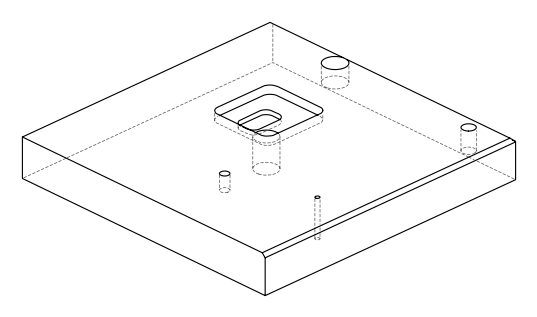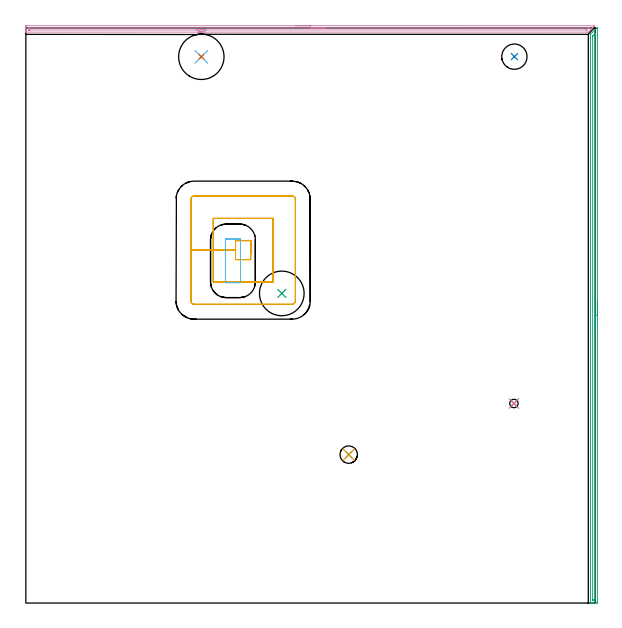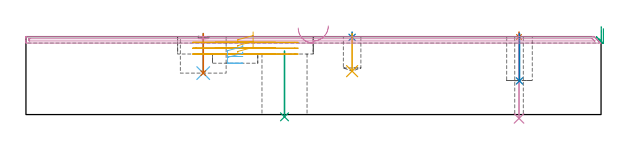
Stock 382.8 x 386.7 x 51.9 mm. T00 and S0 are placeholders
(PLAN: 12 operations, 8 tool changes, 17.5 min)
(1 SPOT_DRILL | STEP1HOLE_1 | NXT0321_9005460120000 | 0.03 min | 0 mm3)
(2 SPOT_DRILL_1 | STEP1POCKET | NXT0321_9005460120000 | 0.03 min | 1 mm3)
(3 INDEXABLE_INSERT_DRILL_THROUGH_HOLE_FROM_SOLID | STEP1HOLE | UGT0302_009 | 0.18 min | 36659 mm3)
(4 DRILL_THROUGH_HOLE_INTO_CENTER | STEP1HOLE_1 | NXT0301_028 | 0.23 min | 1307 mm3)
(5 DRILL_BLIND_HOLE_INTO_CENTER | STEP1POCKET | NXT0301_088 | 0.1 min | 2312 mm3)
(6 INDEXABLE_INSERT_DRILL_BLIND_HOLE_FROM_SOLID | STEP1POCKET_1 | NXT0302_005 | 0.11 min | 5461 mm3)
(7 DRILL_TO_ENLARGE_BLIND_HOLE | STEP1POCKET_1 | UGT0301_381 | 0.11 min | 12280 mm3)
(8 INDEXABLE_INSERT_DRILL_BLIND_HOLE_FROM_SOLID_1 | STEP1POCKET_2 | NXT0302_005 | 0.13 min | 6639 mm3)
(9 AREA_MILL | FG_CHAMFER_SURFACE | UGT0205_001 | 6.33 min | 4091 mm3)
(10 AREA_MILL_1 | FG_CHAMFER_SURFACE_1 | UGT0205_001 | 6.26 min | 3509 mm3)
(11 MILL_RECTANGULAR_POCKET | POCKET_RECTANGULAR_STRAIGHT | UGT0201_104 | Follow Part, ap 5, ae 75% | 3.48 min | 87441 mm3)
(12 MILL_RECTANGULAR_POCKET_1 | POCKET_RECTANGULAR_STRAIGHT_1 | UGT0201_104 | Follow Part, ap 5, ae 75% | 0.55 min | 8493 mm3)
(TOOL NXT0321_9005460120000 | NC Spot Drill, 142deg, 12mm, Carbide, Uncoated | D12 PA142 FL30 Z2)
(TOOL UGT0302_009 | Indexable Insert Drill 30mm | D30 PA180 FL50 Z2)
(TOOL NXT0301_028 | Carbide Drill 5.7mm [860.1-0570-046A1-MM 2214] | D5.7 PA140 FL70 Z2)
(TOOL NXT0301_088 | Carbide Drill 11.7mm [860.1-1170-035A1-MM 2214] | D11.7 PA140 FL55 Z2)
(TOOL NXT0302_005 | Index. Insert Drill 17mm [880-D1700L20-05] | D17 PA176 FL85 Z2)
(TOOL UGT0301_381 | Twist Drill Flat Bottom 30.5 mm | D30.5 PA180 FL175 Z2)
(TOOL UGT0205_001 | Chamfer Mill 20 x 3 x 45 deg. | D20 FL50 Z2)
(TOOL UGT0201_104 | End Mill 20 mm | D20 FL22 Z2)
(OP 1 SPOT_DRILL)
G17 G21 G94 G90
T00 M6
G54
G17 G0 G90 X328.2 Y134.2 S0 M3
G43 Z61.9 H0
G94 G81 G98 Z51.65 F250. R54.9
G80
M5
M2
(OP 2 SPOT_DRILL_1)
G17 G21 G94 G90
T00 M6
G54
G17 G0 G90 X217.1 Y99.8 S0 M3
G43 Z61.9 H0
G94 G81 G98 Z51.396 F250. R54.9
G80
M5
M2
(OP 3 INDEXABLE_INSERT_DRILL_THROUGH_HOLE_FROM_SOLID)
G17 G21 G94 G90
T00 M6
G54
G17 G0 G90 X172.1 Y208.2 S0 M3
G43 Z61.9 H0
G94 G81 G98 Z-1.5 F250. R42.3
G80
M5
M2
(OP 4 DRILL_THROUGH_HOLE_INTO_CENTER)
G17 G21 G94 G90
T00 M6
G54
G17 G0 G90 X328.2 Y134.2 S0 M3
G43 Z61.9 H1
G94 G73 G98 Z-2.537 F250. Q5.444 R53.9
G80
M5
M2
(OP 5 DRILL_BLIND_HOLE_INTO_CENTER)
G17 G21 G94 G90
T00 M6
G54
G17 G0 G90 X217.1 Y99.8 S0 M3
G43 Z61.9 H1
G94 G81 G98 Z28.9 F250. R53.9
G80
M5
M2
(OP 6 INDEXABLE_INSERT_DRILL_BLIND_HOLE_FROM_SOLID)
G17 G21 G94 G90
T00 M6
G54
G17 G0 G90 X118. Y367.3 S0 M3
G43 Z61.9 H1
G94 G81 G98 Z27.6 F250. R53.9
G80
M5
M2
(OP 7 DRILL_TO_ENLARGE_BLIND_HOLE)
G17 G21 G94 G90
T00 M6
G54
G17 G0 G90 X118. Y367.3 S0 M3
G43 Z61.9 H0
G94 G81 G98 Z27.6 F250. R53.9
G80
M5
M2
(OP 8 INDEXABLE_INSERT_DRILL_BLIND_HOLE_FROM_SOLID_1)
G17 G21 G94 G90
T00 M6
G54
G17 G0 G90 X328.5 Y367.4 S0 M3
G43 Z61.9 H1
G94 G81 G98 Z22.4 F250. R53.9
G80
M5
M2
(OP 9 AREA_MILL)
G17 G21 G94 G90
T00 M6
G54
G17 G0 G90 X384.3 Y203.35 S1061 M3
G43 Z61.9 H0
Z57.3
G94 G1 Y203.312 Z56.428 F250.
Y203.198 Z55.564
Y203.009 Z54.712
Y202.747 Z53.88
Y202.413 Z53.074
Y202.01 Z52.3
Y201.541 Z51.564
Y201.01 Z50.872
Y200.421 Z50.229
Y199.778 Z49.64
Y199.086 Z49.109
Y198.35 Z48.64
Y197.576 Z48.237
Y196.77 Z47.903
Y195.938 Z47.641
Y195.086 Z47.452
Y194.222 Z47.338
Y193.35 Z47.3
Y0.995
X384.299 Y0.631 Z47.301
X384.294 Y0.106 Z47.303
X384.291 Y0.008 Z47.305
X383.774 Y0. Z47.822
X381.113 Z50.482
X380.383 Z51.216
X380.133 Z51.467
X379.734 Z51.857
X379.703 Y0.009 Z51.888
X379.7 Y0.184 Z51.9
Y381.597
X379.706 Y382.395 Z51.892
X379.782 Y382.483 Z51.818
X383.857 Y386.558 Z47.741
X383.998 Y386.69 Z47.594
X384.136 Y386.699 Z47.457
X384.298 Y386.7 Z47.298
X384.3 Y386.649 Z47.3
Y193.35
X382.886 Z48.714
X382.885 Y2.196 Z48.715
X382.884 Y2.085 Z48.716
X382.881 Y2.03 Z48.719
X382.88 Y2.011 Z48.72
X382.832 Y2.009 Z48.768
X382.415 Y2.001 Z49.185
X382. Y2. Z49.6
X381.529 Y2.001 Z50.071
X381.258 Y2.004 Z50.342
X381.138 Y2.009 Z50.462
X381.121 Y2.011 Z50.479
X381.119 Y2.03 Z50.481
X381.116 Y2.085 Z50.484
X381.115 Y2.196 Z50.485
X381.114 Y2.419 Z50.486
Y380.702
X381.121 Y381.149 Z50.479
X381.126 Y381.365 Z50.474
X381.232 Y381.477 Z50.368
X381.348 Y381.597 Z50.252
X382.439 Y382.689 Z49.161
X382.566 Y382.815 Z49.034
X382.819 Y383.061 Z48.781
X382.869 Y383.108 Z48.731
X382.879 Y382.936 Z48.721
X382.886 Y382.493 Z48.714
Y193.35
Y192.478 Z48.752
Y191.613 Z48.866
Y190.762 Z49.055
Y189.93 Z49.317
Y189.124 Z49.651
Y188.35 Z50.054
Y187.614 Z50.523
Y186.922 Z51.054
Y186.279 Z51.643
Y185.69 Z52.286
Y185.158 Z52.979
Y184.69 Z53.714
Y184.287 Z54.488
Y183.953 Z55.294
Y183.691 Z56.126
Y183.502 Z56.978
Y183.388 Z57.843
Y183.35 Z58.714
G0 Z61.9
M5
M2
(OP 10 AREA_MILL_1)
G17 G21 G94 G90
T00 M6
G54
G17 G0 G90 X181.25 Y388.2 S1061 M3
G43 Z61.9 H0
Z57.6
G94 G1 X181.288 Z56.728 F250.
X181.402 Z55.863
X181.591 Z55.012
X181.853 Z54.18
X182.187 Z53.374
X182.59 Z52.6
X183.058 Z51.864
X183.59 Z51.172
X184.179 Z50.529
X184.822 Z49.94
X185.514 Z49.408
X186.25 Z48.94
X187.024 Z48.537
X187.83 Z48.203
X188.662 Z47.941
X189.514 Z47.752
X190.378 Z47.638
X191.25 Z47.6
X382.483 Y388.199 Z47.599
X382.485 Y388.195 Z47.603
X382.483 Y388.184 Z47.614
X381.879 Y387.578 Z48.222
X381.668 Y387.366 Z48.43
X381.045 Y386.745 Z49.055
X380.995 Y386.695 Z49.104
X380.791 Y386.489 Z49.307
X380.211 Y385.911 Z49.889
X380.102 Y385.802 Z49.997
X379.913 Y385.611 Z50.185
X379.377 Y385.077 Z50.723
X379.036 Y384.734 Z51.062
X378.595 Y384.295 Z51.505
X378.316 Y384.016 Z51.781
X378.202 Y383.905 Z51.891
X377.423 Y383.9 Z51.9
X120.192 Y383.907 Z51.893
X120.151 Y383.906 Z51.892
X120.13 Y383.907 Z51.89
X120.101 Y383.909 Z51.888
X119.405 Y383.976 Z51.82
X118.513 Y384.028 Z51.762
X118.477 Z51.761
X118.304 Y384.03 Z51.762
X117.985 Y384.032 Z51.753
X117.868 Z51.755
X117.761
X117.621 Y384.034 Z51.758
X117.584 Y384.032 Z51.76
X117.172 Y384.011 Z51.784
X116.728 Y383.986 Z51.806
X116.691 Y383.983 Z51.809
X116.282 Y383.948 Z51.848
X115.961 Y383.912 Z51.886
X115.891 Y383.904 Z51.893
X115.813 Y383.901 Z51.898
X0.165 Y383.9 Z51.9
X0.01 Y383.902 Z51.888
X0.002 Y384.045 Z51.748
X0. Y384.193 Z51.606
Y384.522 Z51.277
Y385.173 Z50.622
Y386.375 Z49.421
Y386.927 Z48.867
Y387.529 Z48.266
X0.003 Y387.805 Z47.99
X0.01 Y388.191 Z47.604
X0.214 Y388.196 Z47.601
X0.612 Y388.2 Z47.6
X191.25
Y386.786 Z49.014
X378.461 Y386.785 Z49.015
X378.565 Y386.783 Z49.017
X378.616 Y386.78 Z49.02
X378.619 Y386.779 Z49.021
Y386.775 Z49.025
X378.548 Y386.7 Z49.1
X377.9 Y386.05 Z49.75
X377.664 Y385.814 Z49.986
X377.423 Y385.575 Z50.225
X377.217 Y385.375 Z50.425
X377.17 Y385.332 Z50.468
X377.091 Y385.321 Z50.479
X376.905 Y385.319 Z50.481
X376.531 Y385.315 Z50.485
X121.156 Y385.322 Z50.478
X121.003
X120.263 Y385.329 Z50.471
X120.092 Y385.341 Z50.459
X119.37 Y385.394 Z50.406
X119.129 Y385.41 Z50.39
X118.477 Y385.44 Z50.36
X118.201 Y385.444 Z50.356
X117.584 Y385.445 Z50.355
X117.318 Y385.434 Z50.366
X116.691 Y385.401 Z50.399
X116.474 Y385.386 Z50.414
X115.798 Y385.334 Z50.466
X115.646 Y385.322 Z50.478
X114.905 Y385.317 Z50.483
X114.759 Y385.316 Z50.484
X3.147 Y385.314 Z50.486
X2.398 Y385.315 Z50.485
X2.251 Y385.316 Z50.484
X2.046 Y385.321 Z50.479
X2.009 Y385.327 Z50.473
X2.005 Y385.355 Z50.445
X2.003 Y385.385 Z50.415
X2.001 Y385.563 Z50.237
X2.004 Y386.05 Z49.75
X2.009 Y386.432 Z49.368
X2.033 Y386.779 Z49.021
X2.398 Y386.784 Z49.016
X2.543 Y386.785 Z49.015
X191.25 Y386.786 Z49.014
X192.122 Z49.052
X192.986 Z49.166
X193.838 Z49.355
X194.67 Z49.617
X195.476 Z49.951
X196.25 Z50.354
X196.986 Z50.823
X197.678 Z51.354
X198.321 Z51.943
X198.91 Z52.586
X199.442 Z53.278
X199.91 Z54.014
X200.313 Z54.788
X200.647 Z55.594
X200.909 Z56.426
X201.098 Z57.278
X201.212 Z58.143
X201.25 Z59.014
G0 Z61.9
M5
M2
(OP 11 MILL_RECTANGULAR_POCKET)
G17 G21 G94 G90
T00 M6
G54
G17 G0 G90 X151.2 Y234.535 S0 M3
G43 Z62.011 H0
Z55.011
G94 G1 Y243.7 Z52.555 F250.
X141. Z49.822
Y237.3 Z48.107
Y230.9 F500.
X151.2
Y243.7
X141.
Y237.3
X126.
Y215.9
X166.2
Y258.7
X126.
Y237.3
X111.
Y203.1
G3 X113.2 Y200.9 R2.2
G1 X179.
G3 X181.2 Y203.1 R2.2
G1 Y271.5
G3 X179. Y273.7 R2.2
G1 X113.2
G3 X111. Y271.5 R2.2
G1 Y237.3
Y236.3
G0 X151.2 Y234.535 Z51.107
G1 Y243.7 Z48.652 F250.
X141. Z45.919
Y237.3 Z44.204
Y230.9 F500.
X151.2
Y243.7
X141.
Y237.3
X126.
Y215.9
X166.2
Y258.7
X126.
Y237.3
X111.
Y203.1
G3 X113.2 Y200.9 R2.2
G1 X179.
G3 X181.2 Y203.1 R2.2
G1 Y271.5
G3 X179. Y273.7 R2.2
G1 X113.2
G3 X111. Y271.5 R2.2
G1 Y237.3
Y236.3
G0 X151.2 Y234.535 Z47.204
G1 Y243.7 Z44.748 F250.
X141. Z42.015
Y237.3 Z40.3
Y230.9 F500.
X151.2
Y243.7
X141.
Y237.3
X126.
Y215.9
X166.2
Y258.7
X126.
Y237.3
X111.
Y203.1
G3 X113.2 Y200.9 R2.2
G1 X179.
G3 X181.2 Y203.1 R2.2
G1 Y271.5
G3 X179. Y273.7 R2.2
G1 X113.2
G3 X111. Y271.5 R2.2
G1 Y237.3
Y236.3
G0 Z62.011
M5
M2
(OP 12 MILL_RECTANGULAR_POCKET_1)
G17 G21 G94 G90
T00 M6
G54
G17 G0 G90 X144.3 Y241.366 S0 M3
G43 Z62.011 H0
Z46.105
G94 G1 Y244.3 Z45.319 F250.
Y244.371 Z45.3
X144.252 Y244.526 Z45.257
X144.157 Y244.657 Z45.213
X144.026 Y244.752 Z45.17
X143.871 Y244.8 Z45.127
X134.629 Z42.65
X134.474 Y244.752 Z42.607
X134.343 Y244.657 Z42.563
X134.248 Y244.526 Z42.52
X134.2 Y244.371 Z42.477
Y244.3 Z42.458
Y230.1 Z38.653
Y215.9 F500.
G3 X134.7 Y215.4 R0.5
G1 X143.8
G3 X144.3 Y215.9 R0.5
G1 Y244.3
G3 X143.8 Y244.8 R0.5
G1 X134.7
G3 X134.2 Y244.3 R0.5
G1 Y230.1
Y229.1
G0 X144.3 Y241.366 Z41.653
G1 Y244.3 Z40.867 F250.
Y244.371 Z40.848
X144.252 Y244.526 Z40.804
X144.157 Y244.657 Z40.761
X144.026 Y244.752 Z40.717
X143.871 Y244.8 Z40.674
X134.629 Z38.198
X134.474 Y244.752 Z38.154
X134.343 Y244.657 Z38.111
X134.248 Y244.526 Z38.067
X134.2 Y244.371 Z38.024
Y244.3 Z38.005
Y230.1 Z34.2
Y215.9 F500.
G3 X134.7 Y215.4 R0.5
G1 X143.8
G3 X144.3 Y215.9 R0.5
G1 Y244.3
G3 X143.8 Y244.8 R0.5
G1 X134.7
G3 X134.2 Y244.3 R0.5
G1 Y230.1
Y229.1
G0 Z62.011
M5
M2
